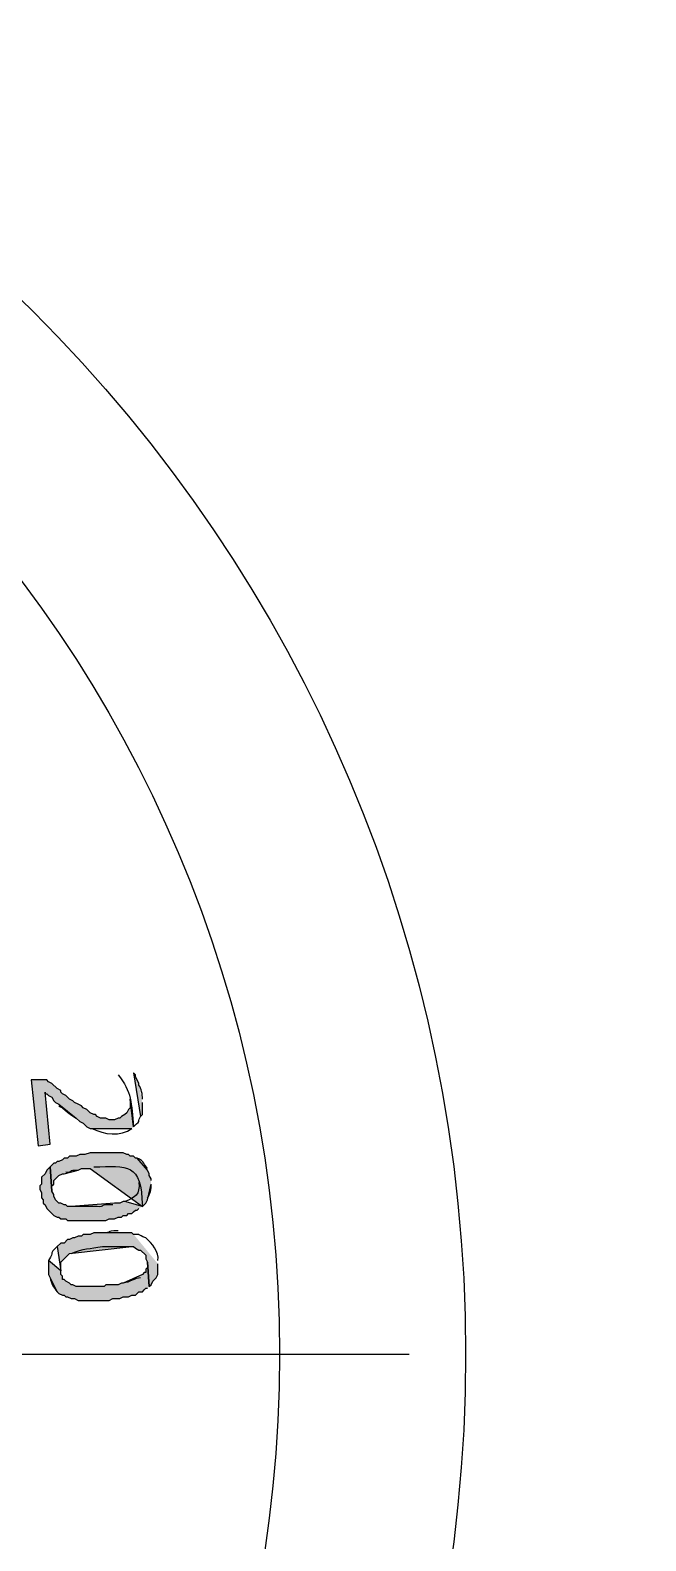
# Model space of a CAD drawing. Header units: millimetres. Extents: x 126854 to 137041, y -144259 to -137812.
# Drawn here: x 129400.7 to 129423.8, y -139014.9 to -138958.1 of the extents above; entities that cross this region are included whole.
import ezdxf

# ---------------------------------------------------------------- set-up
doc = ezdxf.new("R2010")
doc.units = ezdxf.units.MM
doc.header["$LTSCALE"] = 13
doc.linetypes.add('CENTERX2', pattern=[101.6, 63.5, -12.7, 12.7, -12.7])
doc.layers.add('1', color=4, linetype='Continuous')
doc.layers.add('PDF_几何图形', color=7, linetype='Continuous')
doc.layers.add('PDF_实体填充', color=7, linetype='Continuous', true_color=0xffffff)
doc.layers.add('标注、文本', color=3, linetype='Continuous', lineweight=25)

# ---------------------------------------------------------------- blocks, each defined once
blk = doc.blocks.new('A$C1C912F39')
at = {"layer": 'PDF_实体填充', "transparency": 33554559}
for points in [[(98.45, 89.865), (98.319, 90.91), (98.319, 90.583), (98.254, 90.518), (98.189, 90.387), (98.123, 90.322), (97.993, 90.257), (97.927, 90.191), (97.862, 90.191), (97.732, 90.126), (97.536, 90.126), (97.405, 90.191), (97.209, 90.191), (97.079, 90.257), (97.013, 90.322), (96.948, 90.322), (96.818, 90.387), (96.687, 90.518), (96.556, 90.583), (96.491, 90.648), (96.361, 90.714), (96.23, 90.779), (96.165, 90.844), (96.034, 90.91), (95.904, 91.04), (95.773, 91.105), (95.708, 91.171), (95.708, 91.236), (95.577, 91.301), (95.381, 91.497), (95.251, 91.562), (95.185, 91.628), (94.598, 91.628), (94.859, 89.147), (95.316, 89.212), (95.12, 91.171), (95.12, 91.105), (95.185, 91.105), (95.251, 91.04), (95.381, 90.975), (95.447, 90.844), (95.512, 90.779), (95.642, 90.714), (96.295, 90.191), (96.426, 90.061), (96.556, 89.996), (96.687, 89.865), (96.818, 89.8), (98.384, 89.8)], [(98.646, 91.432), (98.646, 91.497), (98.515, 91.758), (98.515, 91.824), (98.45, 91.889), (98.711, 90.257), (98.776, 90.322), (98.776, 90.779)], [(99.103, 87.841), (99.103, 87.906), (99.037, 88.037), (99.037, 88.102), (98.972, 88.233), (98.58, 88.69), (98.515, 88.69), (98.45, 88.755), (98.319, 88.755), (98.254, 88.82), (98.189, 88.82), (98.058, 88.886), (96.883, 88.886), (96.818, 88.886), (96.622, 88.82), (96.426, 88.82), (96.295, 88.755), (96.034, 88.755), (95.969, 88.69), (95.838, 88.69), (95.773, 88.625), (95.642, 88.559), (95.577, 88.559), (95.512, 88.494), (95.447, 88.494), (95.316, 88.363), (95.381, 87.449), (95.381, 87.645), (95.447, 87.711), (95.447, 87.841), (95.512, 87.906), (95.642, 88.037), (95.773, 88.102), (95.838, 88.102), (96.361, 88.233), (96.491, 88.298), (96.818, 88.298), (98.776, 86.862), (98.841, 86.927), (98.907, 86.992), (98.972, 87.123), (99.103, 87.711)], [(98.776, 86.862), (98.123, 87.058), (98.058, 87.058), (97.927, 86.992), (97.732, 86.992), (96.099, 86.862), (95.969, 86.862), (95.904, 86.927), (95.838, 86.927), (95.708, 86.992), (95.642, 86.992), (95.512, 87.123), (95.447, 87.254), (95.447, 87.319), (95.381, 87.449), (95.316, 88.363), (95.251, 88.298), (95.185, 88.233), (95.12, 88.102), (94.99, 87.972), (94.99, 87.711), (94.924, 87.645), (94.924, 87.515), (94.99, 87.384), (94.99, 87.188), (95.055, 87.123), (95.055, 86.992), (95.12, 86.927), (95.185, 86.797), (95.251, 86.731), (95.447, 86.535), (95.577, 86.47), (95.642, 86.47), (95.708, 86.405), (95.904, 86.405), (95.969, 86.34), (97.405, 86.34), (97.536, 86.405), (97.732, 86.405), (97.862, 86.47), (97.993, 86.47), (98.058, 86.535), (98.189, 86.535), (98.254, 86.601), (98.384, 86.601), (98.45, 86.666), (98.515, 86.731), (98.58, 86.731), (98.646, 86.797)], [(98.45, 85.817), (98.384, 85.883), (97.993, 85.883), (97.209, 85.883), (96.948, 85.883), (96.818, 85.817), (96.556, 85.817), (96.491, 85.752), (96.361, 85.752), (96.23, 85.687), (96.165, 85.687), (96.034, 85.621), (95.969, 85.621), (95.838, 85.491), (95.708, 85.491), (95.577, 85.36), (95.708, 84.446), (95.708, 84.773), (96.034, 85.099), (98.384, 85.36), (98.45, 85.36), (98.515, 85.295), (98.646, 85.23), (98.711, 85.23), (98.907, 85.034), (98.907, 84.903), (98.972, 84.773), (99.037, 83.859), (99.103, 83.924), (99.168, 84.055), (99.298, 84.185), (99.364, 84.316), (99.364, 84.707)], [(99.037, 83.859), (98.972, 84.773), (98.972, 84.577), (98.907, 84.512), (98.907, 84.381), (98.841, 84.381), (98.776, 84.316), (98.058, 83.989), (97.993, 83.989), (97.862, 83.924), (97.405, 83.924), (97.34, 83.859), (96.491, 83.859), (96.295, 83.859), (96.165, 83.924), (96.099, 83.924), (96.034, 83.989), (95.904, 84.055), (95.838, 84.12), (95.773, 84.12), (95.773, 84.251), (95.708, 84.316), (95.708, 84.446), (95.251, 84.838), (95.251, 84.316), (95.577, 83.663), (95.642, 83.598), (95.773, 83.532), (95.838, 83.532), (95.904, 83.467), (95.969, 83.467), (96.099, 83.402), (96.23, 83.402), (96.361, 83.337), (97.536, 83.337), (97.666, 83.402), (97.927, 83.402), (98.058, 83.467), (98.254, 83.467), (98.384, 83.532), (98.515, 83.532), (98.646, 83.663), (98.776, 83.663), (98.841, 83.728), (98.907, 83.794), (98.972, 83.794)]]:
    blk.add_hatch(color=7, dxfattribs=at).paths.add_polyline_path(points, flags=16)
at = {"layer": 'PDF_几何图形'}
for points in [[(98.45, 89.865), (98.319, 90.91), (98.319, 90.583), (98.254, 90.518), (98.189, 90.387), (98.123, 90.322), (97.993, 90.257), (97.927, 90.191), (97.862, 90.191), (97.732, 90.126), (97.536, 90.126), (97.405, 90.191), (97.209, 90.191), (97.079, 90.257), (97.013, 90.322), (96.948, 90.322), (96.818, 90.387), (96.687, 90.518), (96.556, 90.583), (96.491, 90.648), (96.361, 90.714), (96.23, 90.779), (96.165, 90.844), (96.034, 90.91), (95.904, 91.04), (95.773, 91.105), (95.708, 91.171), (95.708, 91.236), (95.577, 91.301), (95.381, 91.497), (95.251, 91.562), (95.185, 91.628), (94.598, 91.628), (94.859, 89.147), (95.316, 89.212), (95.12, 91.171), (95.12, 91.105), (95.185, 91.105), (95.251, 91.04), (95.381, 90.975), (95.447, 90.844), (95.512, 90.779), (95.642, 90.714), (96.295, 90.191), (96.426, 90.061), (96.556, 89.996), (96.687, 89.865), (96.818, 89.8), (98.384, 89.8)], [(98.646, 91.432), (98.646, 91.497), (98.515, 91.758), (98.515, 91.824), (98.45, 91.889), (98.711, 90.257), (98.776, 90.322), (98.776, 90.779)], [(99.103, 87.841), (99.103, 87.906), (99.037, 88.037), (99.037, 88.102), (98.972, 88.233), (98.58, 88.69), (98.515, 88.69), (98.45, 88.755), (98.319, 88.755), (98.254, 88.82), (98.189, 88.82), (98.058, 88.886), (96.883, 88.886), (96.818, 88.886), (96.622, 88.82), (96.426, 88.82), (96.295, 88.755), (96.034, 88.755), (95.969, 88.69), (95.838, 88.69), (95.773, 88.625), (95.642, 88.559), (95.577, 88.559), (95.512, 88.494), (95.447, 88.494), (95.316, 88.363), (95.381, 87.449), (95.381, 87.645), (95.447, 87.711), (95.447, 87.841), (95.512, 87.906), (95.642, 88.037), (95.773, 88.102), (95.838, 88.102), (96.361, 88.233), (96.491, 88.298), (96.818, 88.298), (98.776, 86.862), (98.841, 86.927), (98.907, 86.992), (98.972, 87.123), (99.103, 87.711)], [(98.776, 86.862), (98.123, 87.058), (98.058, 87.058), (97.927, 86.992), (97.732, 86.992), (96.099, 86.862), (95.969, 86.862), (95.904, 86.927), (95.838, 86.927), (95.708, 86.992), (95.642, 86.992), (95.512, 87.123), (95.447, 87.254), (95.447, 87.319), (95.381, 87.449), (95.316, 88.363), (95.251, 88.298), (95.185, 88.233), (95.12, 88.102), (94.99, 87.972), (94.99, 87.711), (94.924, 87.645), (94.924, 87.515), (94.99, 87.384), (94.99, 87.188), (95.055, 87.123), (95.055, 86.992), (95.12, 86.927), (95.185, 86.797), (95.251, 86.731), (95.447, 86.535), (95.577, 86.47), (95.642, 86.47), (95.708, 86.405), (95.904, 86.405), (95.969, 86.34), (97.405, 86.34), (97.536, 86.405), (97.732, 86.405), (97.862, 86.47), (97.993, 86.47), (98.058, 86.535), (98.189, 86.535), (98.254, 86.601), (98.384, 86.601), (98.45, 86.666), (98.515, 86.731), (98.58, 86.731), (98.646, 86.797)], [(98.45, 85.817), (98.384, 85.883), (97.993, 85.883), (97.209, 85.883), (96.948, 85.883), (96.818, 85.817), (96.556, 85.817), (96.491, 85.752), (96.361, 85.752), (96.23, 85.687), (96.165, 85.687), (96.034, 85.621), (95.969, 85.621), (95.838, 85.491), (95.708, 85.491), (95.577, 85.36), (95.708, 84.446), (95.708, 84.773), (96.034, 85.099), (98.384, 85.36), (98.45, 85.36), (98.515, 85.295), (98.646, 85.23), (98.711, 85.23), (98.907, 85.034), (98.907, 84.903), (98.972, 84.773), (99.037, 83.859), (99.103, 83.924), (99.168, 84.055), (99.298, 84.185), (99.364, 84.316), (99.364, 84.707)], [(99.037, 83.859), (98.972, 84.773), (98.972, 84.577), (98.907, 84.512), (98.907, 84.381), (98.841, 84.381), (98.776, 84.316), (98.058, 83.989), (97.993, 83.989), (97.862, 83.924), (97.405, 83.924), (97.34, 83.859), (96.491, 83.859), (96.295, 83.859), (96.165, 83.924), (96.099, 83.924), (96.034, 83.989), (95.904, 84.055), (95.838, 84.12), (95.773, 84.12), (95.773, 84.251), (95.708, 84.316), (95.708, 84.446), (95.251, 84.838), (95.251, 84.316), (95.577, 83.663), (95.642, 83.598), (95.773, 83.532), (95.838, 83.532), (95.904, 83.467), (95.969, 83.467), (96.099, 83.402), (96.23, 83.402), (96.361, 83.337), (97.536, 83.337), (97.666, 83.402), (97.927, 83.402), (98.058, 83.467), (98.254, 83.467), (98.384, 83.532), (98.515, 83.532), (98.646, 83.663), (98.776, 83.663), (98.841, 83.728), (98.907, 83.794), (98.972, 83.794)]]:
    blk.add_lwpolyline(points, dxfattribs=at)
for radius in [55.46, 48.474, 48.474]:
    blk.add_circle((55.46, 81.313), radius, dxfattribs=at)
for points in [[(80.105, 54.872), (95.62, 69.212), (95.496, 93.899), (79.778, 108.08)], [(97.862, 91.824), (98.377, 91.203), (98.365, 90.734), (98.45, 89.865)], [(98.776, 90.91), (98.786, 91.087), (98.739, 91.299), (98.646, 91.432)], [(95.642, 90.648), (95.795, 90.593), (96.142, 90.247), (96.295, 90.191)], [(96.883, 89.8), (97.342, 89.566), (97.946, 89.49), (98.384, 89.8)], [(98.45, 89.865), (98.816, 90.228), (98.517, 89.916), (98.711, 90.257)], [(97.536, 88.886), (97.318, 88.886), (97.1, 88.886), (96.883, 88.886)], [(98.972, 88.298), (98.836, 88.41), (98.861, 88.587), (98.58, 88.69)], [(95.904, 88.168), (96.191, 88.141), (95.971, 88.258), (96.361, 88.233)], [(96.948, 88.363), (98.239, 88.361), (98.736, 88.561), (98.776, 86.862)], [(98.646, 87.776), (98.689, 87.32), (98.507, 87.2), (98.123, 87.058)], [(98.972, 87.188), (99.076, 87.331), (99.115, 87.519), (99.103, 87.711)], [(97.666, 86.927), (97.145, 86.96), (97.383, 86.844), (97.079, 86.862)], [(97.079, 86.862), (96.752, 86.862), (96.426, 86.862), (96.099, 86.862)], [(96.491, 86.34), (96.796, 86.34), (97.1, 86.34), (97.405, 86.34)], [(97.862, 85.948), (97.314, 85.976), (97.758, 85.854), (97.209, 85.883)], [(98.907, 85.687), (98.54, 85.808), (98.776, 85.829), (98.45, 85.817)], [(95.577, 85.36), (95.218, 85.042), (95.521, 85.22), (95.251, 84.838)], [(96.099, 85.099), (96.576, 85.293), (96.778, 85.278), (97.275, 85.36)], [(97.275, 85.36), (97.645, 85.36), (98.014, 85.36), (98.384, 85.36)], [(99.364, 84.838), (99.407, 85.167), (99.138, 85.478), (98.907, 85.687)], [(95.316, 84.185), (95.338, 83.989), (95.447, 83.812), (95.577, 83.663)], [(98.711, 84.185), (98.492, 84.178), (98.288, 84.009), (98.058, 83.989)], [(97.209, 83.859), (96.97, 83.859), (96.731, 83.859), (96.491, 83.859)]]:
    blk.add_open_spline(points, degree=3, dxfattribs=at)

msp = doc.modelspace()

# ---------------------------------------------------------------- linework, layer by layer
at = {"layer": '1', "color": 1, "linetype": 'CENTERX2', "lineweight": -3, "ltscale": 0.1}
msp.add_line((129299.381, -139007.924), (129423.838, -139007.924), dxfattribs=at)

# ---------------------------------------------------------------- block references
at = {"layer": '标注、文本'}
msp.add_blockref('A$C1C912F39', (129306.15, -139089.236), dxfattribs=at)

doc.saveas('drawing.dxf')
